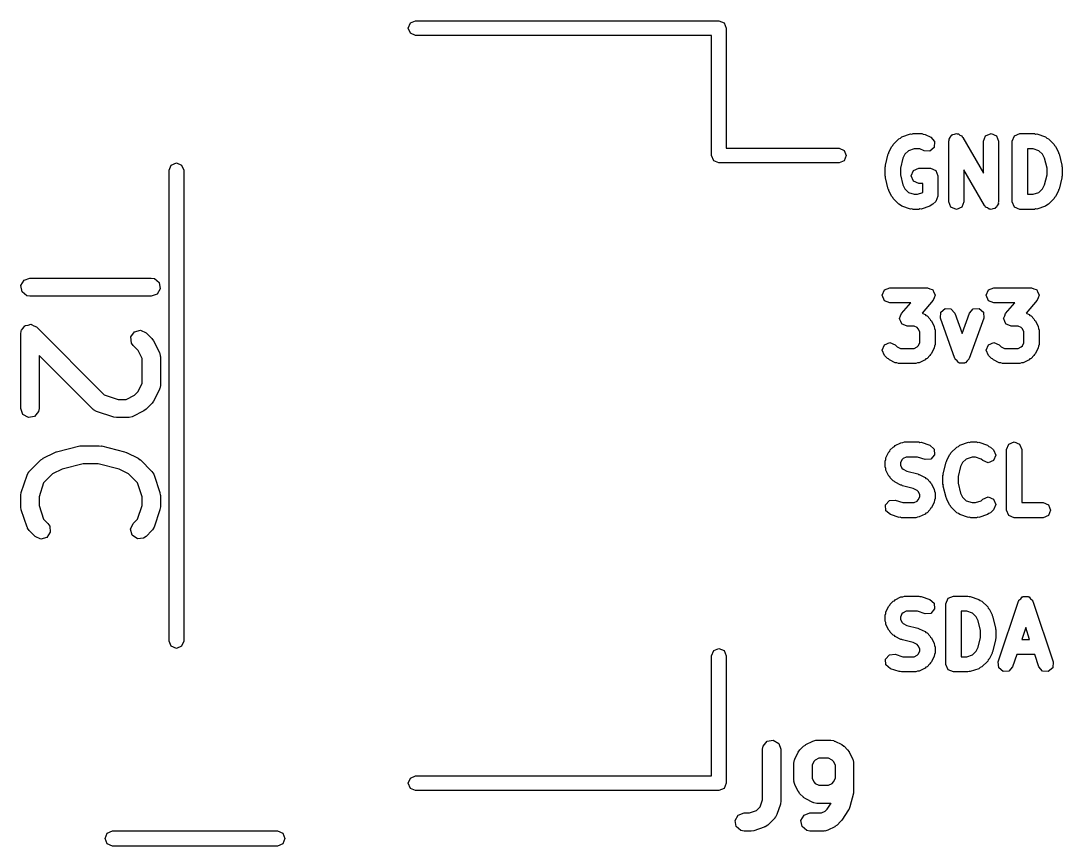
# Model space of a CAD drawing. Extents: x 83.3 to 116.7, y -117 to -83.4.
# Drawn here: x 83.27 to 91.85, y -96.63 to -89.83 of the extents above; entities that cross this region are included whole.
import ezdxf

# ---------------------------------------------------------------- set-up
doc = ezdxf.new("R2010")
doc.units = 0
doc.layers.add('BLACK', color=7, linetype='CONTINUOUS')

msp = doc.modelspace()

# ---------------------------------------------------------------- linework, layer by layer
at = {"layer": 'BLACK', "linetype": 'CONTINUOUS'}
for p, q in [((86.4826, -89.8476), (86.525, -89.83)), ((86.525, -89.83), (89.025, -89.83)), ((89.025, -89.83), (89.0674, -89.8476)), ((86.465, -89.89), (86.4826, -89.8476)), ((86.4826, -89.9324), (86.465, -89.89)), ((89.0674, -89.8476), (89.085, -89.89)), ((89.085, -89.89), (89.085, -90.88)), ((86.525, -89.95), (86.4826, -89.9324)), ((88.965, -89.95), (86.525, -89.95)), ((88.965, -90.94), (88.965, -89.95)), ((90.5222, -90.7952), (90.5332, -90.7857)), ((90.5332, -90.7857), (90.6046, -90.7619)), ((90.6046, -90.7619), (90.6149, -90.7626)), ((90.6149, -90.7626), (90.6244, -90.7587)), ((90.6244, -90.7587), (90.6958, -90.7587)), ((90.6958, -90.7587), (90.7093, -90.7643)), ((90.7093, -90.7643), (90.7238, -90.7653)), ((90.7238, -90.7653), (90.7714, -90.7891)), ((90.9312, -90.7919), (90.9374, -90.777)), ((90.9374, -90.777), (90.9453, -90.7737)), ((90.9453, -90.7737), (90.9505, -90.7669)), ((90.9505, -90.7669), (90.9666, -90.7649)), ((90.9666, -90.7649), (90.9815, -90.7587)), ((90.9815, -90.7587), (90.9895, -90.762)), ((90.9895, -90.762), (90.998, -90.7609)), ((90.998, -90.7609), (91.0108, -90.7708)), ((91.0108, -90.7708), (91.0257, -90.777)), ((91.0257, -90.777), (91.029, -90.7849)), ((91.029, -90.7849), (91.0358, -90.7902)), ((91.2048, -90.8212), (91.2231, -90.777)), ((91.2231, -90.777), (91.2673, -90.7587)), ((91.2673, -90.7587), (91.3115, -90.777)), ((91.3115, -90.777), (91.3298, -90.8212)), ((91.4429, -90.8212), (91.4612, -90.777)), ((91.4612, -90.777), (91.5054, -90.7587)), ((91.5054, -90.7587), (91.6244, -90.7587)), ((91.6244, -90.7587), (91.6339, -90.7626)), ((91.6339, -90.7626), (91.6442, -90.7619)), ((91.6442, -90.7619), (91.7156, -90.7857)), ((91.7156, -90.7857), (91.7266, -90.7952)), ((90.4256, -90.9123), (90.4495, -90.8647)), ((90.4495, -90.8647), (90.4572, -90.8579)), ((90.4572, -90.8579), (90.4612, -90.8484)), ((90.4612, -90.8484), (90.5088, -90.8008)), ((90.5088, -90.8008), (90.5222, -90.7952)), ((90.7714, -90.7891), (90.8027, -90.8252)), ((90.8027, -90.8252), (90.7994, -90.873)), ((90.919, -90.8212), (90.9223, -90.8133)), ((90.919, -91.3212), (90.919, -90.8212)), ((90.9213, -90.8047), (90.9312, -90.7919)), ((90.9223, -90.8133), (90.9213, -90.8047)), ((91.0358, -90.7902), (91.2048, -91.0858)), ((91.2048, -91.0858), (91.2048, -90.8212)), ((91.3298, -90.8212), (91.3298, -91.3212)), ((91.4429, -91.3212), (91.4429, -90.8212)), ((91.7266, -90.7952), (91.74, -90.8008)), ((91.74, -90.8008), (91.7876, -90.8484)), ((91.7876, -90.8484), (91.7916, -90.8579)), ((91.7916, -90.8579), (91.7994, -90.8647)), ((91.7994, -90.8647), (91.8232, -90.9123)), ((88.9826, -90.9824), (88.965, -90.94)), ((89.085, -90.88), (90.015, -90.88)), ((90.015, -90.88), (90.0574, -90.8976)), ((90.0574, -90.8976), (90.075, -90.94)), ((90.075, -90.94), (90.0574, -90.9824)), ((90.3971, -91.0203), (90.4209, -90.9251)), ((90.4209, -90.9251), (90.4251, -90.9194)), ((90.4251, -90.9194), (90.4256, -90.9123)), ((90.5567, -90.9296), (90.5405, -90.9621)), ((90.5867, -90.8996), (90.5567, -90.9296)), ((90.6345, -90.8837), (90.5867, -90.8996)), ((90.6811, -90.8837), (90.6345, -90.8837)), ((90.7155, -90.9009), (90.6811, -90.8837)), ((90.7632, -90.9043), (90.7155, -90.9009)), ((90.7994, -90.873), (90.7632, -90.9043)), ((91.5679, -90.8837), (91.5679, -91.2587)), ((91.6143, -90.8837), (91.5679, -90.8837)), ((91.6621, -90.8996), (91.6143, -90.8837)), ((91.6921, -90.9296), (91.6621, -90.8996)), ((91.7083, -90.9621), (91.6921, -90.9296)), ((91.8232, -90.9123), (91.8237, -90.9194)), ((91.8237, -90.9194), (91.8279, -90.9251)), ((91.8279, -90.9251), (91.8517, -91.0203)), ((84.495, -91.06), (84.5126, -91.0176)), ((84.5126, -91.0176), (84.555, -91)), ((84.555, -91), (84.5974, -91.0176)), ((84.5974, -91.0176), (84.615, -91.06)), ((89.025, -91), (88.9826, -90.9824)), ((90.015, -91), (89.025, -91)), ((90.0574, -90.9824), (90.015, -91)), ((90.3952, -91.0355), (90.3983, -91.0282)), ((90.3952, -91.1069), (90.3952, -91.0355)), ((90.3983, -91.0282), (90.3971, -91.0203)), ((90.5405, -90.9621), (90.5202, -91.0432)), ((90.5202, -91.0432), (90.5202, -91.0992)), ((90.6278, -91.0627), (90.672, -91.0444)), ((90.672, -91.0444), (90.7673, -91.0444)), ((90.7673, -91.0444), (90.8115, -91.0627)), ((91.7286, -91.0432), (91.7083, -90.9621)), ((91.7286, -91.0992), (91.7286, -91.0432)), ((91.8517, -91.0203), (91.8505, -91.0282)), ((91.8505, -91.0282), (91.8536, -91.0355)), ((91.8536, -91.0355), (91.8536, -91.1069)), ((84.495, -94.94), (84.495, -91.06)), ((84.615, -91.06), (84.615, -94.94)), ((90.3983, -91.1142), (90.3952, -91.1069)), ((90.3971, -91.1221), (90.3983, -91.1142)), ((90.4209, -91.2173), (90.3971, -91.1221)), ((90.5202, -91.0992), (90.5405, -91.1803)), ((90.6095, -91.1069), (90.6278, -91.0627)), ((90.6278, -91.1511), (90.6095, -91.1069)), ((90.8115, -91.0627), (90.8298, -91.1069)), ((90.8298, -91.1069), (90.8298, -91.2736)), ((91.213, -91.3522), (91.044, -91.0565)), ((91.044, -91.0565), (91.044, -91.3212)), ((91.7083, -91.1803), (91.7286, -91.0992)), ((91.8517, -91.1221), (91.8279, -91.2173)), ((91.8536, -91.1069), (91.8505, -91.1142)), ((91.8505, -91.1142), (91.8517, -91.1221)), ((90.5405, -91.1803), (90.5567, -91.2127)), ((90.5567, -91.2127), (90.5867, -91.2428)), ((90.672, -91.1694), (90.6278, -91.1511)), ((90.7048, -91.1694), (90.672, -91.1694)), ((90.7048, -91.2444), (90.7048, -91.1694)), ((91.6621, -91.2428), (91.6921, -91.2127)), ((91.6921, -91.2127), (91.7083, -91.1803)), ((90.4251, -91.223), (90.4209, -91.2173)), ((90.4256, -91.2301), (90.4251, -91.223)), ((90.4495, -91.2777), (90.4256, -91.2301)), ((90.4572, -91.2845), (90.4495, -91.2777)), ((90.4612, -91.294), (90.4572, -91.2845)), ((90.5088, -91.3416), (90.4612, -91.294)), ((90.5867, -91.2428), (90.6345, -91.2587)), ((90.6345, -91.2587), (90.6619, -91.2587)), ((90.6619, -91.2587), (90.7048, -91.2444)), ((90.8298, -91.2736), (90.8115, -91.3178)), ((91.5679, -91.2587), (91.6143, -91.2587)), ((91.6143, -91.2587), (91.6621, -91.2428)), ((91.7876, -91.294), (91.74, -91.3416)), ((91.7916, -91.2845), (91.7876, -91.294)), ((91.7994, -91.2777), (91.7916, -91.2845)), ((91.8232, -91.2301), (91.7994, -91.2777)), ((91.8237, -91.223), (91.8232, -91.2301)), ((91.8279, -91.2173), (91.8237, -91.223)), ((90.5222, -91.3471), (90.5088, -91.3416)), ((90.5332, -91.3567), (90.5222, -91.3471)), ((90.6046, -91.3805), (90.5332, -91.3567)), ((90.6149, -91.3798), (90.6046, -91.3805)), ((90.6244, -91.3837), (90.6149, -91.3798)), ((90.672, -91.3837), (90.6244, -91.3837)), ((90.6815, -91.3798), (90.672, -91.3837)), ((90.6918, -91.3805), (90.6815, -91.3798)), ((90.7632, -91.3567), (90.6918, -91.3805)), ((90.7742, -91.3471), (90.7632, -91.3567)), ((90.7876, -91.3416), (90.7742, -91.3471)), ((90.8115, -91.3178), (90.7876, -91.3416)), ((90.9374, -91.3654), (90.919, -91.3212)), ((90.9815, -91.3837), (90.9374, -91.3654)), ((91.0257, -91.3654), (90.9815, -91.3837)), ((91.044, -91.3212), (91.0257, -91.3654)), ((91.2198, -91.3575), (91.213, -91.3522)), ((91.2231, -91.3654), (91.2198, -91.3575)), ((91.238, -91.3716), (91.2231, -91.3654)), ((91.2508, -91.3815), (91.238, -91.3716)), ((91.2593, -91.3804), (91.2508, -91.3815)), ((91.2673, -91.3837), (91.2593, -91.3804)), ((91.2822, -91.3775), (91.2673, -91.3837)), ((91.2983, -91.3755), (91.2822, -91.3775)), ((91.3035, -91.3687), (91.2983, -91.3755)), ((91.3115, -91.3654), (91.3035, -91.3687)), ((91.3177, -91.3504), (91.3115, -91.3654)), ((91.3276, -91.3376), (91.3177, -91.3504)), ((91.3298, -91.3212), (91.3265, -91.3291)), ((91.3265, -91.3291), (91.3276, -91.3376)), ((91.4612, -91.3654), (91.4429, -91.3212)), ((91.5054, -91.3837), (91.4612, -91.3654)), ((91.6244, -91.3837), (91.5054, -91.3837)), ((91.6339, -91.3798), (91.6244, -91.3837)), ((91.6442, -91.3805), (91.6339, -91.3798)), ((91.7156, -91.3567), (91.6442, -91.3805)), ((91.7266, -91.3471), (91.7156, -91.3567)), ((91.74, -91.3416), (91.7266, -91.3471)), ((83.2738, -92.0108), (83.2994, -91.9664)), ((83.2994, -91.9664), (83.3476, -91.9488)), ((83.3476, -91.9488), (84.3476, -91.9488)), ((84.3476, -91.9488), (84.3733, -91.9533)), ((84.3733, -91.9533), (84.4126, -91.9863)), ((84.4126, -91.9863), (84.4215, -92.0368)), ((83.2827, -92.0613), (83.2738, -92.0108)), ((83.322, -92.0943), (83.2827, -92.0613)), ((84.4215, -92.0368), (84.3958, -92.0813)), ((90.3714, -92.0912), (90.3897, -92.047)), ((90.3897, -92.047), (90.4339, -92.0287)), ((90.4339, -92.0287), (90.7435, -92.0287)), ((90.7435, -92.0287), (90.7638, -92.0371)), ((90.7638, -92.0371), (90.7846, -92.0442)), ((90.7846, -92.0442), (90.7856, -92.0461)), ((90.7856, -92.0461), (90.7876, -92.047)), ((90.7876, -92.047), (90.7961, -92.0673)), ((90.7961, -92.0673), (90.8058, -92.087)), ((91.2286, -92.0912), (91.2469, -92.047)), ((91.2469, -92.047), (91.2911, -92.0287)), ((91.2911, -92.0287), (91.6006, -92.0287)), ((91.6006, -92.0287), (91.6209, -92.0371)), ((91.6209, -92.0371), (91.6418, -92.0442)), ((91.6418, -92.0442), (91.6427, -92.0461)), ((91.6427, -92.0461), (91.6448, -92.047)), ((91.6448, -92.047), (91.6532, -92.0673)), ((91.6532, -92.0673), (91.663, -92.087)), ((83.3476, -92.0988), (83.322, -92.0943)), ((84.3476, -92.0988), (83.3476, -92.0988)), ((84.3958, -92.0813), (84.3476, -92.0988)), ((90.3897, -92.1354), (90.3714, -92.0912)), ((90.4339, -92.1537), (90.3897, -92.1354)), ((90.6057, -92.1537), (90.4339, -92.1537)), ((90.5297, -92.2405), (90.6057, -92.1537)), ((90.7905, -92.1323), (90.6988, -92.2371)), ((90.7975, -92.1115), (90.7905, -92.1323)), ((90.806, -92.0912), (90.7975, -92.1115)), ((90.8058, -92.087), (90.8051, -92.0891)), ((90.8051, -92.0891), (90.806, -92.0912)), ((91.2469, -92.1354), (91.2286, -92.0912)), ((91.2911, -92.1537), (91.2469, -92.1354)), ((91.4629, -92.1537), (91.2911, -92.1537)), ((91.3869, -92.2405), (91.4629, -92.1537)), ((91.6476, -92.1323), (91.556, -92.2371)), ((91.6547, -92.1115), (91.6476, -92.1323)), ((91.6631, -92.0912), (91.6547, -92.1115)), ((91.663, -92.087), (91.6622, -92.0891)), ((91.6622, -92.0891), (91.6631, -92.0912)), ((90.5227, -92.2613), (90.5297, -92.2405)), ((90.6988, -92.2371), (90.7238, -92.2496)), ((90.8513, -92.2789), (90.8536, -92.2311)), ((90.8536, -92.2311), (90.8891, -92.199)), ((90.8891, -92.199), (90.9369, -92.2014)), ((90.9369, -92.2014), (90.969, -92.2368)), ((90.969, -92.2368), (91.0292, -92.4054)), ((91.0292, -92.4054), (91.0894, -92.2368)), ((91.0894, -92.2368), (91.1215, -92.2014)), ((91.1215, -92.2014), (91.1692, -92.199)), ((91.1692, -92.199), (91.2047, -92.2311)), ((91.2047, -92.2311), (91.2071, -92.2789)), ((91.3798, -92.2613), (91.3869, -92.2405)), ((91.556, -92.2371), (91.5809, -92.2496)), ((83.3324, -92.3359), (83.3542, -92.33)), ((83.3542, -92.33), (83.3573, -92.3315)), ((83.3573, -92.3315), (83.3606, -92.3309)), ((83.3606, -92.3309), (83.3802, -92.3422)), ((90.5143, -92.2817), (90.5227, -92.2613)), ((90.5151, -92.2837), (90.5143, -92.2817)), ((90.5144, -92.2858), (90.5151, -92.2837)), ((90.5242, -92.3055), (90.5144, -92.2858)), ((90.5326, -92.3259), (90.5242, -92.3055)), ((90.5346, -92.3267), (90.5326, -92.3259)), ((90.5356, -92.3287), (90.5346, -92.3267)), ((90.5565, -92.3357), (90.5356, -92.3287)), ((90.7238, -92.2496), (90.7305, -92.2573)), ((90.7305, -92.2573), (90.74, -92.2613)), ((90.74, -92.2613), (90.7638, -92.2851)), ((90.7638, -92.2851), (90.7678, -92.2946)), ((90.7678, -92.2946), (90.7755, -92.3013)), ((90.7755, -92.3013), (90.7994, -92.349)), ((90.9703, -92.6122), (90.8513, -92.2789)), ((91.2071, -92.2789), (91.088, -92.6122)), ((91.3714, -92.2817), (91.3798, -92.2613)), ((91.3723, -92.2837), (91.3714, -92.2817)), ((91.3716, -92.2858), (91.3723, -92.2837)), ((91.3813, -92.3055), (91.3716, -92.2858)), ((91.3897, -92.3259), (91.3813, -92.3055)), ((91.3918, -92.3267), (91.3897, -92.3259)), ((91.3928, -92.3287), (91.3918, -92.3267)), ((91.4136, -92.3357), (91.3928, -92.3287)), ((91.5809, -92.2496), (91.5877, -92.2573)), ((91.5877, -92.2573), (91.5972, -92.2613)), ((91.5972, -92.2613), (91.621, -92.2851)), ((91.621, -92.2851), (91.6249, -92.2946)), ((91.6249, -92.2946), (91.6327, -92.3013)), ((91.6327, -92.3013), (91.6565, -92.349)), ((83.2726, -92.4048), (83.2755, -92.3886)), ((83.2726, -93.0238), (83.2726, -92.4048)), ((83.2752, -92.3853), (83.2763, -92.3837)), ((83.2755, -92.3886), (83.2752, -92.3853)), ((83.2763, -92.3837), (83.2771, -92.3791)), ((83.2771, -92.3791), (83.2917, -92.3618)), ((83.2917, -92.3618), (83.3046, -92.3433)), ((83.3046, -92.3433), (83.3079, -92.3424)), ((83.3079, -92.3424), (83.3101, -92.3398)), ((83.3101, -92.3398), (83.3324, -92.3359)), ((83.3802, -92.3422), (83.4007, -92.3517)), ((83.4007, -92.3517), (83.9596, -92.9106)), ((84.1799, -92.433), (84.2094, -92.3909)), ((84.2094, -92.3909), (84.2589, -92.3777)), ((84.2589, -92.3777), (84.3054, -92.3993)), ((84.3054, -92.3993), (84.353, -92.447)), ((90.5768, -92.3442), (90.5565, -92.3357)), ((90.6335, -92.3442), (90.5768, -92.3442)), ((90.6588, -92.3568), (90.6335, -92.3442)), ((90.6683, -92.3663), (90.6588, -92.3568)), ((90.681, -92.3917), (90.6683, -92.3663)), ((90.681, -92.4812), (90.681, -92.3917)), ((90.7994, -92.349), (90.8004, -92.3635)), ((90.8004, -92.3635), (90.806, -92.3769)), ((90.806, -92.3769), (90.806, -92.496)), ((91.4339, -92.3442), (91.4136, -92.3357)), ((91.4906, -92.3442), (91.4339, -92.3442)), ((91.516, -92.3568), (91.4906, -92.3442)), ((91.5254, -92.3663), (91.516, -92.3568)), ((91.5381, -92.3917), (91.5254, -92.3663)), ((91.5381, -92.4812), (91.5381, -92.3917)), ((91.6565, -92.349), (91.6575, -92.3635)), ((91.6575, -92.3635), (91.6631, -92.3769)), ((91.6631, -92.3769), (91.6631, -92.496)), ((84.1844, -92.4841), (84.1799, -92.433)), ((84.1993, -92.5054), (84.1844, -92.4841)), ((84.353, -92.447), (84.3659, -92.4653)), ((84.3659, -92.4653), (84.3671, -92.4665)), ((84.3671, -92.4665), (84.4147, -92.5617)), ((90.3714, -92.5436), (90.3897, -92.4994)), ((90.3897, -92.4994), (90.4339, -92.4811)), ((90.4339, -92.4811), (90.4781, -92.4994)), ((90.4781, -92.4994), (90.4948, -92.516)), ((90.6683, -92.5065), (90.681, -92.4812)), ((90.806, -92.496), (90.8004, -92.5094)), ((91.2286, -92.5436), (91.2469, -92.4994)), ((91.2469, -92.4994), (91.2911, -92.4811)), ((91.2911, -92.4811), (91.3353, -92.4994)), ((91.3353, -92.4994), (91.3519, -92.516)), ((91.5254, -92.5065), (91.5381, -92.4812)), ((91.6631, -92.496), (91.6575, -92.5094)), ((83.866, -93.0292), (83.4226, -92.5858)), ((83.4226, -92.5858), (83.4226, -93.0238)), ((84.2384, -92.5444), (84.1993, -92.5054)), ((84.2726, -92.6129), (84.2384, -92.5444)), ((84.4147, -92.5617), (84.4221, -92.5867)), ((84.4221, -92.5867), (84.4211, -92.591)), ((90.3897, -92.5878), (90.3714, -92.5436)), ((90.4135, -92.6116), (90.3897, -92.5878)), ((90.4948, -92.516), (90.5201, -92.5287)), ((90.5201, -92.5287), (90.6335, -92.5287)), ((90.6335, -92.5287), (90.6588, -92.516)), ((90.6588, -92.516), (90.6683, -92.5065)), ((90.7638, -92.5878), (90.74, -92.6116)), ((90.7678, -92.5783), (90.7638, -92.5878)), ((90.7755, -92.5715), (90.7678, -92.5783)), ((90.7994, -92.5239), (90.7755, -92.5715)), ((90.8004, -92.5094), (90.7994, -92.5239)), ((91.2469, -92.5878), (91.2286, -92.5436)), ((91.2707, -92.6116), (91.2469, -92.5878)), ((91.3519, -92.516), (91.3773, -92.5287)), ((91.3773, -92.5287), (91.4906, -92.5287)), ((91.4906, -92.5287), (91.516, -92.516)), ((91.516, -92.516), (91.5254, -92.5065)), ((91.621, -92.5878), (91.5972, -92.6116)), ((91.6249, -92.5783), (91.621, -92.5878)), ((91.6327, -92.5715), (91.6249, -92.5783)), ((91.6565, -92.5239), (91.6327, -92.5715)), ((91.6575, -92.5094), (91.6565, -92.5239)), ((84.2726, -92.8156), (84.2726, -92.6129)), ((84.4211, -92.591), (84.4226, -92.5952)), ((84.4226, -92.5952), (84.4226, -92.8333)), ((90.423, -92.6155), (90.4135, -92.6116)), ((90.4298, -92.6233), (90.423, -92.6155)), ((90.4774, -92.6471), (90.4298, -92.6233)), ((90.4919, -92.6481), (90.4774, -92.6471)), ((90.5054, -92.6537), (90.4919, -92.6481)), ((90.6482, -92.6537), (90.5054, -92.6537)), ((90.6617, -92.6481), (90.6482, -92.6537)), ((90.6762, -92.6471), (90.6617, -92.6481)), ((90.7238, -92.6233), (90.6762, -92.6471)), ((90.7305, -92.6155), (90.7238, -92.6233)), ((90.74, -92.6116), (90.7305, -92.6155)), ((90.9725, -92.6147), (90.9703, -92.6122)), ((90.9727, -92.6179), (90.9725, -92.6147)), ((90.9883, -92.6321), (90.9727, -92.6179)), ((91.0024, -92.6477), (90.9883, -92.6321)), ((91.0057, -92.6478), (91.0024, -92.6477)), ((91.0081, -92.65), (91.0057, -92.6478)), ((91.0292, -92.649), (91.0081, -92.65)), ((91.0502, -92.65), (91.0292, -92.649)), ((91.0526, -92.6478), (91.0502, -92.65)), ((91.0559, -92.6477), (91.0526, -92.6478)), ((91.07, -92.6321), (91.0559, -92.6477)), ((91.0856, -92.6179), (91.07, -92.6321)), ((91.0858, -92.6147), (91.0856, -92.6179)), ((91.088, -92.6122), (91.0858, -92.6147)), ((91.2802, -92.6155), (91.2707, -92.6116)), ((91.2869, -92.6233), (91.2802, -92.6155)), ((91.3345, -92.6471), (91.2869, -92.6233)), ((91.3491, -92.6481), (91.3345, -92.6471)), ((91.3625, -92.6537), (91.3491, -92.6481)), ((91.5054, -92.6537), (91.3625, -92.6537)), ((91.5188, -92.6481), (91.5054, -92.6537)), ((91.5333, -92.6471), (91.5188, -92.6481)), ((91.5809, -92.6233), (91.5333, -92.6471)), ((91.5877, -92.6155), (91.5809, -92.6233)), ((91.5972, -92.6116), (91.5877, -92.6155)), ((84.2384, -92.8841), (84.2726, -92.8156)), ((84.4226, -92.8333), (84.4181, -92.859)), ((83.9596, -92.9106), (84.0741, -92.9488)), ((84.1394, -92.9488), (84.208, -92.9146)), ((84.208, -92.9146), (84.2384, -92.8841)), ((84.4147, -92.8669), (84.3671, -92.9621)), ((84.4152, -92.8624), (84.4147, -92.8669)), ((84.4181, -92.859), (84.4152, -92.8624)), ((84.0741, -92.9488), (84.1394, -92.9488)), ((84.353, -92.9816), (84.3054, -93.0292)), ((84.3537, -92.9801), (84.353, -92.9816)), ((84.3671, -92.9621), (84.3537, -92.9801)), ((83.2902, -93.072), (83.2726, -93.0238)), ((83.3346, -93.0977), (83.2902, -93.072)), ((83.3851, -93.0888), (83.3346, -93.0977)), ((83.4181, -93.0495), (83.3851, -93.0888)), ((83.4226, -93.0238), (83.4181, -93.0495)), ((83.8701, -93.0311), (83.866, -93.0292)), ((83.8724, -93.0349), (83.8701, -93.0311)), ((83.8953, -93.0473), (83.8724, -93.0349)), ((84.0382, -93.095), (83.8953, -93.0473)), ((84.0398, -93.0949), (84.0382, -93.095)), ((84.0619, -93.0988), (84.0398, -93.0949)), ((84.1571, -93.0988), (84.0619, -93.0988)), ((84.1614, -93.0973), (84.1571, -93.0988)), ((84.1657, -93.0983), (84.1614, -93.0973)), ((84.1907, -93.0909), (84.1657, -93.0983)), ((84.2859, -93.0433), (84.1907, -93.0909)), ((84.287, -93.0421), (84.2859, -93.0433)), ((84.3054, -93.0292), (84.287, -93.0421)), ((83.5675, -93.3796), (83.758, -93.332)), ((83.758, -93.332), (83.7729, -93.3309)), ((83.7729, -93.3309), (83.7762, -93.3298)), ((83.7762, -93.3298), (83.919, -93.3298)), ((83.919, -93.3298), (83.9338, -93.3324)), ((83.9338, -93.3324), (83.9372, -93.332)), ((83.9372, -93.332), (84.1277, -93.3796)), ((90.4374, -93.3646), (90.4612, -93.3408)), ((90.4612, -93.3408), (90.4707, -93.3369)), ((90.4707, -93.3369), (90.4774, -93.3291)), ((90.4774, -93.3291), (90.525, -93.3053)), ((90.525, -93.3053), (90.5395, -93.3043)), ((90.5395, -93.3043), (90.553, -93.2987)), ((90.553, -93.2987), (90.672, -93.2987)), ((90.672, -93.2987), (90.6815, -93.3026)), ((90.6815, -93.3026), (90.6918, -93.3019)), ((90.6918, -93.3019), (90.7632, -93.3257)), ((90.7632, -93.3257), (90.7994, -93.3571)), ((90.7994, -93.3571), (90.8027, -93.4048)), ((90.9374, -93.3884), (90.985, -93.3408)), ((90.985, -93.3408), (90.9984, -93.3352)), ((90.9984, -93.3352), (91.0094, -93.3257)), ((91.0094, -93.3257), (91.0808, -93.3019)), ((91.0808, -93.3019), (91.0911, -93.3026)), ((91.0911, -93.3026), (91.1006, -93.2987)), ((91.1006, -93.2987), (91.1482, -93.2987)), ((91.1482, -93.2987), (91.1577, -93.3026)), ((91.1577, -93.3026), (91.168, -93.3019)), ((91.168, -93.3019), (91.2394, -93.3257)), ((91.2394, -93.3257), (91.2504, -93.3352)), ((91.2504, -93.3352), (91.2638, -93.3408)), ((91.2638, -93.3408), (91.2876, -93.3646)), ((91.3952, -93.3612), (91.4135, -93.317)), ((91.3952, -93.8612), (91.3952, -93.3612)), ((91.4135, -93.317), (91.4577, -93.2987)), ((91.4577, -93.2987), (91.5019, -93.317)), ((91.5019, -93.317), (91.5202, -93.3612)), ((91.5202, -93.3612), (91.5202, -93.7987)), ((83.3422, -93.5422), (83.4374, -93.447)), ((83.4374, -93.447), (83.4558, -93.4341)), ((83.4558, -93.4341), (83.4569, -93.4329)), ((83.4569, -93.4329), (83.5522, -93.3853)), ((83.5522, -93.3853), (83.5646, -93.3816)), ((83.5646, -93.3816), (83.5675, -93.3796)), ((84.1277, -93.3796), (84.1395, -93.3849)), ((84.1395, -93.3849), (84.1431, -93.3853)), ((84.1431, -93.3853), (84.2383, -93.4329)), ((84.2383, -93.4329), (84.2563, -93.4463)), ((84.2563, -93.4463), (84.2578, -93.447)), ((84.2578, -93.447), (84.353, -93.5422)), ((90.3952, -93.4564), (90.4008, -93.443)), ((90.4008, -93.443), (90.4018, -93.4285)), ((90.4018, -93.4285), (90.4256, -93.3809)), ((90.4256, -93.3809), (90.4334, -93.3741)), ((90.4334, -93.3741), (90.4374, -93.3646)), ((90.5329, -93.4458), (90.5202, -93.4712)), ((90.5424, -93.4364), (90.5329, -93.4458)), ((90.5677, -93.4237), (90.5424, -93.4364)), ((90.6619, -93.4237), (90.5677, -93.4237)), ((90.7237, -93.4443), (90.6619, -93.4237)), ((90.7714, -93.4409), (90.7237, -93.4443)), ((90.8027, -93.4048), (90.7714, -93.4409)), ((90.9018, -93.4523), (90.9256, -93.4047)), ((90.9256, -93.4047), (90.9334, -93.3979)), ((90.9334, -93.3979), (90.9374, -93.3884)), ((91.0629, -93.4396), (91.0329, -93.4696)), ((91.1107, -93.4237), (91.0629, -93.4396)), ((91.1381, -93.4237), (91.1107, -93.4237)), ((91.1859, -93.4396), (91.1381, -93.4237)), ((91.1993, -93.453), (91.1859, -93.4396)), ((91.2876, -93.3646), (91.306, -93.4088)), ((91.306, -93.4088), (91.2876, -93.453)), ((83.6119, -93.5231), (83.5349, -93.5616)), ((83.7854, -93.4798), (83.6119, -93.5231)), ((83.9098, -93.4798), (83.7854, -93.4798)), ((84.0833, -93.5231), (83.9098, -93.4798)), ((84.1603, -93.5616), (84.0833, -93.5231)), ((90.3952, -93.504), (90.3952, -93.4564)), ((90.4008, -93.5175), (90.3952, -93.504)), ((90.4018, -93.532), (90.4008, -93.5175)), ((90.4256, -93.5796), (90.4018, -93.532)), ((90.5202, -93.4712), (90.5202, -93.4893)), ((90.5202, -93.4893), (90.5329, -93.5146)), ((90.5329, -93.5146), (90.5424, -93.5241)), ((90.5424, -93.5241), (90.5748, -93.5403)), ((90.8733, -93.5603), (90.8971, -93.4651)), ((90.8971, -93.4651), (90.9013, -93.4594)), ((90.9013, -93.4594), (90.9018, -93.4523)), ((91.0167, -93.5021), (90.9964, -93.5832)), ((91.0329, -93.4696), (91.0167, -93.5021)), ((91.2435, -93.4713), (91.1993, -93.453)), ((91.2876, -93.453), (91.2435, -93.4713)), ((83.2765, -93.7144), (83.3241, -93.5715)), ((83.3241, -93.5715), (83.3365, -93.5486)), ((83.3365, -93.5486), (83.3403, -93.5463)), ((83.3403, -93.5463), (83.3422, -93.5422)), ((83.5349, -93.5616), (83.4608, -93.6358)), ((84.2344, -93.6358), (84.1603, -93.5616)), ((84.353, -93.5422), (84.368, -93.5635)), ((84.368, -93.5635), (84.3684, -93.568)), ((84.3684, -93.568), (84.3712, -93.5715)), ((84.3712, -93.5715), (84.4188, -93.7144)), ((90.4334, -93.5864), (90.4256, -93.5796)), ((90.4374, -93.5959), (90.4334, -93.5864)), ((90.4612, -93.6197), (90.4374, -93.5959)), ((90.5748, -93.5403), (90.6634, -93.5625)), ((90.6634, -93.5625), (90.6691, -93.5667)), ((90.6691, -93.5667), (90.6762, -93.5672)), ((90.6762, -93.5672), (90.7238, -93.591)), ((90.7238, -93.591), (90.7305, -93.5988)), ((90.7305, -93.5988), (90.74, -93.6027)), ((90.74, -93.6027), (90.7638, -93.6265)), ((90.8714, -93.5755), (90.8745, -93.5682)), ((90.8714, -93.6469), (90.8714, -93.5755)), ((90.8745, -93.5682), (90.8733, -93.5603)), ((90.9964, -93.5832), (90.9964, -93.6392)), ((83.4608, -93.6358), (83.4226, -93.7503)), ((84.2726, -93.7503), (84.2344, -93.6358)), ((90.4707, -93.6236), (90.4612, -93.6197)), ((90.4774, -93.6314), (90.4707, -93.6236)), ((90.525, -93.6552), (90.4774, -93.6314)), ((90.5321, -93.6557), (90.525, -93.6552)), ((90.5378, -93.6599), (90.5321, -93.6557)), ((90.6264, -93.6821), (90.5378, -93.6599)), ((90.6588, -93.6983), (90.6264, -93.6821)), ((90.6683, -93.7077), (90.6588, -93.6983)), ((90.7638, -93.6265), (90.7678, -93.636)), ((90.7678, -93.636), (90.7755, -93.6428)), ((90.7755, -93.6428), (90.7994, -93.6904)), ((90.7994, -93.6904), (90.8004, -93.7049)), ((90.8745, -93.6542), (90.8714, -93.6469)), ((90.8733, -93.6621), (90.8745, -93.6542)), ((90.8971, -93.7573), (90.8733, -93.6621)), ((90.9964, -93.6392), (91.0167, -93.7203)), ((83.2726, -93.7381), (83.2765, -93.716)), ((83.2726, -93.8333), (83.2726, -93.7381)), ((83.2765, -93.716), (83.2765, -93.7144)), ((83.4226, -93.7503), (83.4226, -93.8212)), ((84.2726, -93.8212), (84.2726, -93.7503)), ((84.4188, -93.7144), (84.4221, -93.7366)), ((84.4221, -93.7366), (84.4226, -93.7381)), ((84.4226, -93.7381), (84.4226, -93.8333)), ((90.3984, -93.8176), (90.4298, -93.7815)), ((90.4298, -93.7815), (90.4775, -93.7781)), ((90.4775, -93.7781), (90.5393, -93.7987)), ((90.6335, -93.7987), (90.6588, -93.786)), ((90.6588, -93.786), (90.6683, -93.7765)), ((90.681, -93.7331), (90.6683, -93.7077)), ((90.6683, -93.7765), (90.681, -93.7512)), ((90.681, -93.7512), (90.681, -93.7331)), ((90.8004, -93.7794), (90.7994, -93.7939)), ((90.8004, -93.7049), (90.806, -93.7183)), ((90.806, -93.766), (90.8004, -93.7794)), ((90.806, -93.7183), (90.806, -93.766)), ((90.9013, -93.763), (90.8971, -93.7573)), ((90.9018, -93.7701), (90.9013, -93.763)), ((90.9256, -93.8177), (90.9018, -93.7701)), ((91.0167, -93.7203), (91.0329, -93.7527)), ((91.0329, -93.7527), (91.0629, -93.7828)), ((91.0629, -93.7828), (91.1107, -93.7987)), ((91.1381, -93.7987), (91.1859, -93.7828)), ((91.1859, -93.7828), (91.1993, -93.7694)), ((91.1993, -93.7694), (91.2435, -93.7511)), ((91.2435, -93.7511), (91.2876, -93.7694)), ((91.2876, -93.7694), (91.306, -93.8136)), ((83.2732, -93.8349), (83.2726, -93.8333)), ((83.2765, -93.8571), (83.2732, -93.8349)), ((83.3241, -93.9999), (83.2765, -93.8571)), ((83.4226, -93.8212), (83.4608, -93.9357)), ((84.2344, -93.9357), (84.2726, -93.8212)), ((84.4188, -93.8571), (84.3712, -93.9999)), ((84.4226, -93.8333), (84.4187, -93.8554)), ((84.4187, -93.8554), (84.4188, -93.8571)), ((90.4018, -93.8653), (90.3984, -93.8176)), ((90.438, -93.8967), (90.4018, -93.8653)), ((90.5393, -93.7987), (90.6335, -93.7987)), ((90.7638, -93.8578), (90.74, -93.8816)), ((90.7678, -93.8483), (90.7638, -93.8578)), ((90.7755, -93.8415), (90.7678, -93.8483)), ((90.7994, -93.7939), (90.7755, -93.8415)), ((90.9334, -93.8245), (90.9256, -93.8177)), ((90.9374, -93.834), (90.9334, -93.8245)), ((90.985, -93.8816), (90.9374, -93.834)), ((91.1107, -93.7987), (91.1381, -93.7987)), ((91.2876, -93.8578), (91.2638, -93.8816)), ((91.306, -93.8136), (91.2876, -93.8578)), ((91.4135, -93.9054), (91.3952, -93.8612)), ((91.5202, -93.7987), (91.6958, -93.7987)), ((91.6958, -93.7987), (91.74, -93.817)), ((91.74, -93.817), (91.7583, -93.8612)), ((91.7583, -93.8612), (91.74, -93.9054)), ((83.4608, -93.9357), (83.4959, -93.9708)), ((84.1993, -93.9708), (84.2344, -93.9357)), ((90.5094, -93.9205), (90.438, -93.8967)), ((90.5197, -93.9198), (90.5094, -93.9205)), ((90.5292, -93.9237), (90.5197, -93.9198)), ((90.6482, -93.9237), (90.5292, -93.9237)), ((90.6617, -93.9181), (90.6482, -93.9237)), ((90.6762, -93.9171), (90.6617, -93.9181)), ((90.7238, -93.8933), (90.6762, -93.9171)), ((90.7305, -93.8855), (90.7238, -93.8933)), ((90.74, -93.8816), (90.7305, -93.8855)), ((90.9984, -93.8871), (90.985, -93.8816)), ((91.0094, -93.8967), (90.9984, -93.8871)), ((91.0808, -93.9205), (91.0094, -93.8967)), ((91.0911, -93.9198), (91.0808, -93.9205)), ((91.1006, -93.9237), (91.0911, -93.9198)), ((91.1482, -93.9237), (91.1006, -93.9237)), ((91.1577, -93.9198), (91.1482, -93.9237)), ((91.168, -93.9205), (91.1577, -93.9198)), ((91.2394, -93.8967), (91.168, -93.9205)), ((91.2504, -93.8871), (91.2394, -93.8967)), ((91.2638, -93.8816), (91.2504, -93.8871)), ((91.4577, -93.9237), (91.4135, -93.9054)), ((91.6958, -93.9237), (91.4577, -93.9237)), ((91.74, -93.9054), (91.6958, -93.9237)), ((83.3269, -94.0034), (83.3241, -93.9999)), ((83.3273, -94.0079), (83.3269, -94.0034)), ((83.3422, -94.0292), (83.3273, -94.0079)), ((83.3898, -94.0768), (83.3422, -94.0292)), ((83.5153, -94.0432), (83.4859, -94.0852)), ((83.4959, -93.9708), (83.5108, -93.9921)), ((83.5108, -93.9921), (83.5153, -94.0432)), ((84.1777, -94.0173), (84.1993, -93.9708)), ((84.1909, -94.0668), (84.1777, -94.0173)), ((84.353, -94.0292), (84.3054, -94.0768)), ((84.3549, -94.0252), (84.353, -94.0292)), ((84.3587, -94.0228), (84.3549, -94.0252)), ((84.3712, -93.9999), (84.3587, -94.0228)), ((83.4363, -94.0985), (83.3898, -94.0768)), ((83.4859, -94.0852), (83.4363, -94.0985)), ((84.233, -94.0963), (84.1909, -94.0668)), ((84.2841, -94.0918), (84.233, -94.0963)), ((84.3054, -94.0768), (84.2841, -94.0918)), ((90.4256, -94.6509), (90.4334, -94.6441)), ((90.4334, -94.6441), (90.4374, -94.6346)), ((90.4374, -94.6346), (90.4612, -94.6108)), ((90.4612, -94.6108), (90.4707, -94.6069)), ((90.4707, -94.6069), (90.4774, -94.5991)), ((90.4774, -94.5991), (90.525, -94.5753)), ((90.525, -94.5753), (90.5395, -94.5743)), ((90.5395, -94.5743), (90.553, -94.5687)), ((90.553, -94.5687), (90.672, -94.5687)), ((90.672, -94.5687), (90.6815, -94.5726)), ((90.6815, -94.5726), (90.6918, -94.5719)), ((90.6918, -94.5719), (90.7632, -94.5957)), ((90.7632, -94.5957), (90.7994, -94.627)), ((90.7994, -94.627), (90.8027, -94.6748)), ((90.8952, -94.6312), (90.9135, -94.587)), ((90.8952, -95.1312), (90.8952, -94.6312)), ((90.9135, -94.587), (90.9577, -94.5687)), ((90.9577, -94.5687), (91.0768, -94.5687)), ((91.0768, -94.5687), (91.0863, -94.5726)), ((91.0863, -94.5726), (91.0965, -94.5719)), ((91.0965, -94.5719), (91.168, -94.5957)), ((91.168, -94.5957), (91.179, -94.6052)), ((91.179, -94.6052), (91.1924, -94.6108)), ((91.1924, -94.6108), (91.24, -94.6584)), ((91.327, -95.1114), (91.4937, -94.6114)), ((91.4937, -94.6114), (91.4967, -94.6079)), ((91.4967, -94.6079), (91.4971, -94.6032)), ((91.4971, -94.6032), (91.512, -94.5903)), ((91.512, -94.5903), (91.525, -94.5753)), ((91.525, -94.5753), (91.5297, -94.575)), ((91.5297, -94.575), (91.5332, -94.5719)), ((91.5332, -94.5719), (91.553, -94.5733)), ((91.553, -94.5733), (91.5727, -94.5719)), ((91.5727, -94.5719), (91.5763, -94.575)), ((91.5763, -94.575), (91.5809, -94.5753)), ((91.5809, -94.5753), (91.5939, -94.5903)), ((91.5939, -94.5903), (91.6089, -94.6032)), ((91.6089, -94.6032), (91.6092, -94.6079)), ((91.6092, -94.6079), (91.6123, -94.6114)), ((91.6123, -94.6114), (91.7789, -95.1114)), ((90.3952, -94.7264), (90.4008, -94.713)), ((90.3952, -94.774), (90.3952, -94.7264)), ((90.4008, -94.713), (90.4018, -94.6985)), ((90.4018, -94.6985), (90.4256, -94.6509)), ((90.5329, -94.7158), (90.5202, -94.7412)), ((90.5424, -94.7064), (90.5329, -94.7158)), ((90.5677, -94.6937), (90.5424, -94.7064)), ((90.6619, -94.6937), (90.5677, -94.6937)), ((90.7237, -94.7143), (90.6619, -94.6937)), ((90.7714, -94.7109), (90.7237, -94.7143)), ((90.8027, -94.6748), (90.7714, -94.7109)), ((91.0202, -94.6937), (91.0202, -95.0687)), ((91.0666, -94.6937), (91.0202, -94.6937)), ((91.1145, -94.7096), (91.0666, -94.6937)), ((91.1445, -94.7396), (91.1145, -94.7096)), ((91.24, -94.6584), (91.244, -94.6679)), ((91.244, -94.6679), (91.2517, -94.6747)), ((91.2517, -94.6747), (91.2755, -94.7223)), ((91.2755, -94.7223), (91.276, -94.7294)), ((91.276, -94.7294), (91.2803, -94.7351)), ((90.4008, -94.7875), (90.3952, -94.774)), ((90.4018, -94.802), (90.4008, -94.7875)), ((90.4256, -94.8496), (90.4018, -94.802)), ((90.5202, -94.7412), (90.5202, -94.7593)), ((90.5202, -94.7593), (90.5329, -94.7846)), ((90.5329, -94.7846), (90.5424, -94.7941)), ((90.5424, -94.7941), (90.5748, -94.8103)), ((90.5748, -94.8103), (90.6634, -94.8325)), ((91.1607, -94.7721), (91.1445, -94.7396)), ((91.181, -94.8532), (91.1607, -94.7721)), ((91.2803, -94.7351), (91.3041, -94.8303)), ((90.4334, -94.8564), (90.4256, -94.8496)), ((90.4374, -94.8659), (90.4334, -94.8564)), ((90.4612, -94.8897), (90.4374, -94.8659)), ((90.4707, -94.8936), (90.4612, -94.8897)), ((90.4774, -94.9014), (90.4707, -94.8936)), ((90.525, -94.9252), (90.4774, -94.9014)), ((90.6634, -94.8325), (90.6691, -94.8367)), ((90.6691, -94.8367), (90.6762, -94.8372)), ((90.6762, -94.8372), (90.7238, -94.861)), ((90.7238, -94.861), (90.7305, -94.8688)), ((90.7305, -94.8688), (90.74, -94.8727)), ((90.74, -94.8727), (90.7638, -94.8965)), ((90.7638, -94.8965), (90.7678, -94.906)), ((91.181, -94.9092), (91.181, -94.8532)), ((91.3041, -94.8303), (91.3029, -94.8382)), ((91.3029, -94.8382), (91.306, -94.8455)), ((91.306, -94.8455), (91.306, -94.9169)), ((91.553, -94.8288), (91.5206, -94.9258)), ((91.5853, -94.9258), (91.553, -94.8288)), ((84.5126, -94.9824), (84.495, -94.94)), ((84.555, -95), (84.5126, -94.9824)), ((84.5974, -94.9824), (84.555, -95)), ((84.615, -94.94), (84.5974, -94.9824)), ((90.5321, -94.9257), (90.525, -94.9252)), ((90.5378, -94.9299), (90.5321, -94.9257)), ((90.6264, -94.9521), (90.5378, -94.9299)), ((90.6588, -94.9683), (90.6264, -94.9521)), ((90.6683, -94.9777), (90.6588, -94.9683)), ((90.681, -95.0031), (90.6683, -94.9777)), ((90.7678, -94.906), (90.7755, -94.9128)), ((90.7755, -94.9128), (90.7994, -94.9604)), ((90.7994, -94.9604), (90.8004, -94.9749)), ((90.8004, -94.9749), (90.806, -94.9883)), ((90.806, -94.9883), (90.806, -95.036)), ((91.1445, -95.0227), (91.1607, -94.9903)), ((91.1607, -94.9903), (91.181, -94.9092)), ((91.3041, -94.9321), (91.2803, -95.0273)), ((91.306, -94.9169), (91.3029, -94.9242)), ((91.3029, -94.9242), (91.3041, -94.9321)), ((91.5206, -94.9258), (91.5853, -94.9258)), ((88.965, -95.06), (88.9826, -95.0176)), ((88.965, -96.05), (88.965, -95.06)), ((88.9826, -95.0176), (89.025, -95)), ((89.025, -95), (89.0674, -95.0176)), ((89.0674, -95.0176), (89.085, -95.06)), ((89.085, -95.06), (89.085, -96.11)), ((90.3984, -95.0876), (90.4298, -95.0515)), ((90.4298, -95.0515), (90.4775, -95.0481)), ((90.4775, -95.0481), (90.5393, -95.0687)), ((90.5393, -95.0687), (90.6335, -95.0687)), ((90.6335, -95.0687), (90.6588, -95.056)), ((90.6588, -95.056), (90.6683, -95.0465)), ((90.6683, -95.0465), (90.681, -95.0212)), ((90.681, -95.0212), (90.681, -95.0031)), ((90.7994, -95.0639), (90.7755, -95.1115)), ((90.8004, -95.0494), (90.7994, -95.0639)), ((90.806, -95.036), (90.8004, -95.0494)), ((91.0202, -95.0687), (91.0666, -95.0687)), ((91.0666, -95.0687), (91.1145, -95.0528)), ((91.1145, -95.0528), (91.1445, -95.0227)), ((91.2755, -95.0401), (91.2517, -95.0877)), ((91.276, -95.033), (91.2755, -95.0401)), ((91.2803, -95.0273), (91.276, -95.033)), ((91.479, -95.0508), (91.4456, -95.151)), ((91.627, -95.0508), (91.479, -95.0508)), ((91.6603, -95.151), (91.627, -95.0508)), ((90.4018, -95.1353), (90.3984, -95.0876)), ((90.438, -95.1667), (90.4018, -95.1353)), ((90.7305, -95.1555), (90.7238, -95.1633)), ((90.74, -95.1516), (90.7305, -95.1555)), ((90.7638, -95.1278), (90.74, -95.1516)), ((90.7678, -95.1183), (90.7638, -95.1278)), ((90.7755, -95.1115), (90.7678, -95.1183)), ((90.9135, -95.1754), (90.8952, -95.1312)), ((91.179, -95.1571), (91.168, -95.1667)), ((91.1924, -95.1516), (91.179, -95.1571)), ((91.24, -95.104), (91.1924, -95.1516)), ((91.244, -95.0945), (91.24, -95.104)), ((91.2517, -95.0877), (91.244, -95.0945)), ((91.3304, -95.1591), (91.327, -95.1114)), ((91.3665, -95.1905), (91.3304, -95.1591)), ((91.4456, -95.151), (91.4143, -95.1871)), ((91.6917, -95.1871), (91.6603, -95.151)), ((91.7755, -95.1591), (91.7394, -95.1905)), ((91.7789, -95.1114), (91.7755, -95.1591)), ((90.5094, -95.1905), (90.438, -95.1667)), ((90.5197, -95.1898), (90.5094, -95.1905)), ((90.5292, -95.1937), (90.5197, -95.1898)), ((90.6482, -95.1937), (90.5292, -95.1937)), ((90.6617, -95.1881), (90.6482, -95.1937)), ((90.6762, -95.1871), (90.6617, -95.1881)), ((90.7238, -95.1633), (90.6762, -95.1871)), ((90.9577, -95.1937), (90.9135, -95.1754)), ((91.0768, -95.1937), (90.9577, -95.1937)), ((91.0863, -95.1898), (91.0768, -95.1937)), ((91.0965, -95.1905), (91.0863, -95.1898)), ((91.168, -95.1667), (91.0965, -95.1905)), ((91.4143, -95.1871), (91.3665, -95.1905)), ((91.7394, -95.1905), (91.6917, -95.1871)), ((89.4229, -95.7651), (89.4734, -95.7562)), ((89.4734, -95.7562), (89.5179, -95.7819)), ((89.7412, -95.7916), (89.7983, -95.763)), ((89.7983, -95.763), (89.8233, -95.7556)), ((89.8233, -95.7556), (89.8276, -95.7566)), ((89.8276, -95.7566), (89.8318, -95.7551)), ((89.8318, -95.7551), (89.9461, -95.7551)), ((89.9461, -95.7551), (89.9718, -95.7596)), ((89.9718, -95.7596), (89.9752, -95.7625)), ((89.9752, -95.7625), (89.9797, -95.763)), ((89.9797, -95.763), (90.0368, -95.7916)), ((89.3854, -95.8301), (89.3899, -95.8044)), ((89.3854, -96.2465), (89.3854, -95.8301)), ((89.3899, -95.8044), (89.4229, -95.7651)), ((89.5179, -95.7819), (89.5354, -95.8301)), ((89.5354, -95.8301), (89.5354, -96.2586)), ((89.679, -95.8537), (89.6924, -95.8357)), ((89.6924, -95.8357), (89.6931, -95.8342)), ((89.6931, -95.8342), (89.7217, -95.8056)), ((89.7217, -95.8056), (89.74, -95.7927)), ((89.74, -95.7927), (89.7412, -95.7916)), ((90.0368, -95.7916), (90.0548, -95.8049)), ((90.0548, -95.8049), (90.0563, -95.8056)), ((90.0563, -95.8056), (90.0849, -95.8342)), ((90.0849, -95.8342), (90.0977, -95.8525)), ((89.6426, -95.9444), (89.6471, -95.9187)), ((89.6471, -95.9187), (89.65, -95.9153)), ((89.65, -95.9153), (89.6505, -95.9108)), ((89.6505, -95.9108), (89.679, -95.8537)), ((89.8078, -95.9316), (89.7926, -95.9621)), ((89.8191, -95.9203), (89.8078, -95.9316)), ((89.8495, -95.9051), (89.8191, -95.9203)), ((89.9284, -95.9051), (89.8495, -95.9051)), ((89.9588, -95.9203), (89.9284, -95.9051)), ((89.9702, -95.9316), (89.9588, -95.9203)), ((89.9854, -95.9621), (89.9702, -95.9316)), ((90.0977, -95.8525), (90.0989, -95.8537)), ((90.0989, -95.8537), (90.1275, -95.9108)), ((90.1275, -95.9108), (90.1349, -95.9358)), ((89.6426, -96.0872), (89.6426, -95.9444)), ((89.7926, -95.9621), (89.7926, -96.0695)), ((89.9854, -96.0695), (89.9854, -95.9621)), ((90.1349, -95.9358), (90.1339, -95.9401)), ((90.1339, -95.9401), (90.1354, -95.9444)), ((90.1354, -95.9444), (90.1354, -96.1729)), ((86.465, -96.11), (86.4826, -96.0676)), ((86.4826, -96.0676), (86.525, -96.05)), ((86.525, -96.05), (88.965, -96.05)), ((89.6441, -96.0914), (89.6426, -96.0872)), ((89.6431, -96.0958), (89.6441, -96.0914)), ((89.6505, -96.1208), (89.6431, -96.0958)), ((89.7926, -96.0695), (89.8078, -96.0999)), ((89.8078, -96.0999), (89.8191, -96.1113)), ((89.9588, -96.1113), (89.9702, -96.0999)), ((89.9702, -96.0999), (89.9854, -96.0695)), ((86.4826, -96.1524), (86.465, -96.11)), ((86.525, -96.17), (86.4826, -96.1524)), ((89.025, -96.17), (86.525, -96.17)), ((89.0674, -96.1524), (89.025, -96.17)), ((89.085, -96.11), (89.0674, -96.1524)), ((89.679, -96.1779), (89.6505, -96.1208)), ((89.6802, -96.179), (89.679, -96.1779)), ((89.6931, -96.1974), (89.6802, -96.179)), ((89.8191, -96.1113), (89.8495, -96.1265)), ((89.8495, -96.1265), (89.9284, -96.1265)), ((89.9284, -96.1265), (89.9588, -96.1113)), ((90.1332, -96.1911), (90.1046, -96.3054)), ((90.1354, -96.1729), (90.1328, -96.1877)), ((90.1328, -96.1877), (90.1332, -96.1911)), ((89.3663, -96.3038), (89.3854, -96.2465)), ((89.5354, -96.2586), (89.5315, -96.2807)), ((89.7217, -96.226), (89.6931, -96.1974)), ((89.7232, -96.2267), (89.7217, -96.226)), ((89.7412, -96.24), (89.7232, -96.2267)), ((89.7983, -96.2686), (89.7412, -96.24)), ((89.8028, -96.2691), (89.7983, -96.2686)), ((89.8062, -96.272), (89.8028, -96.2691)), ((89.8318, -96.2765), (89.8062, -96.272)), ((89.9461, -96.2765), (89.8318, -96.2765)), ((89.9164, -96.3251), (89.9497, -96.2752)), ((89.9497, -96.2752), (89.9461, -96.2765)), ((89.1836, -96.3726), (89.2318, -96.3551)), ((89.2318, -96.3551), (89.2768, -96.3551)), ((89.2768, -96.3551), (89.3342, -96.3359)), ((89.3342, -96.3359), (89.3663, -96.3038)), ((89.5316, -96.2824), (89.503, -96.3681)), ((89.5315, -96.2807), (89.5316, -96.2824)), ((89.7265, -96.3726), (89.7747, -96.3551)), ((89.7747, -96.3551), (89.8713, -96.3551)), ((89.8713, -96.3551), (89.9017, -96.3399)), ((89.9017, -96.3399), (89.9164, -96.3251)), ((90.0942, -96.3288), (90.0371, -96.4145)), ((90.0943, -96.3284), (90.0942, -96.3288)), ((90.1046, -96.3054), (90.0943, -96.3284)), ((89.158, -96.417), (89.1836, -96.3726)), ((89.1669, -96.4676), (89.158, -96.417)), ((89.4849, -96.3974), (89.4277, -96.4545)), ((89.4868, -96.3933), (89.4849, -96.3974)), ((89.4906, -96.391), (89.4868, -96.3933)), ((89.503, -96.3681), (89.4906, -96.391)), ((89.7008, -96.417), (89.7265, -96.3726)), ((89.7097, -96.4676), (89.7008, -96.417)), ((90.0277, -96.426), (89.9992, -96.4545)), ((90.0292, -96.4228), (90.0277, -96.426)), ((90.0371, -96.4145), (90.0292, -96.4228)), ((83.9668, -96.5663), (83.9851, -96.5221)), ((83.9851, -96.5221), (84.0293, -96.5038)), ((84.0293, -96.5038), (85.3865, -96.5038)), ((85.3865, -96.5038), (85.4307, -96.5221)), ((85.4307, -96.5221), (85.449, -96.5663)), ((89.2062, -96.5005), (89.1669, -96.4676)), ((89.2318, -96.5051), (89.2062, -96.5005)), ((89.289, -96.5051), (89.2318, -96.5051)), ((89.2905, -96.5045), (89.289, -96.5051)), ((89.3127, -96.5012), (89.2905, -96.5045)), ((89.3984, -96.4727), (89.3127, -96.5012)), ((89.4019, -96.4699), (89.3984, -96.4727)), ((89.4064, -96.4695), (89.4019, -96.4699)), ((89.4277, -96.4545), (89.4064, -96.4695)), ((89.749, -96.5005), (89.7097, -96.4676)), ((89.7747, -96.5051), (89.749, -96.5005)), ((89.889, -96.5051), (89.7747, -96.5051)), ((89.8932, -96.5035), (89.889, -96.5051)), ((89.8976, -96.5046), (89.8932, -96.5035)), ((89.9225, -96.4972), (89.8976, -96.5046)), ((89.9797, -96.4686), (89.9225, -96.4972)), ((89.9808, -96.4674), (89.9797, -96.4686)), ((89.9992, -96.4545), (89.9808, -96.4674)), ((83.9851, -96.6105), (83.9668, -96.5663)), ((84.0293, -96.6288), (83.9851, -96.6105)), ((85.4307, -96.6105), (85.3865, -96.6288)), ((85.449, -96.5663), (85.4307, -96.6105)), ((85.3865, -96.6288), (84.0293, -96.6288))]:
    msp.add_line(p, q, dxfattribs=at)

doc.saveas('drawing.dxf')
